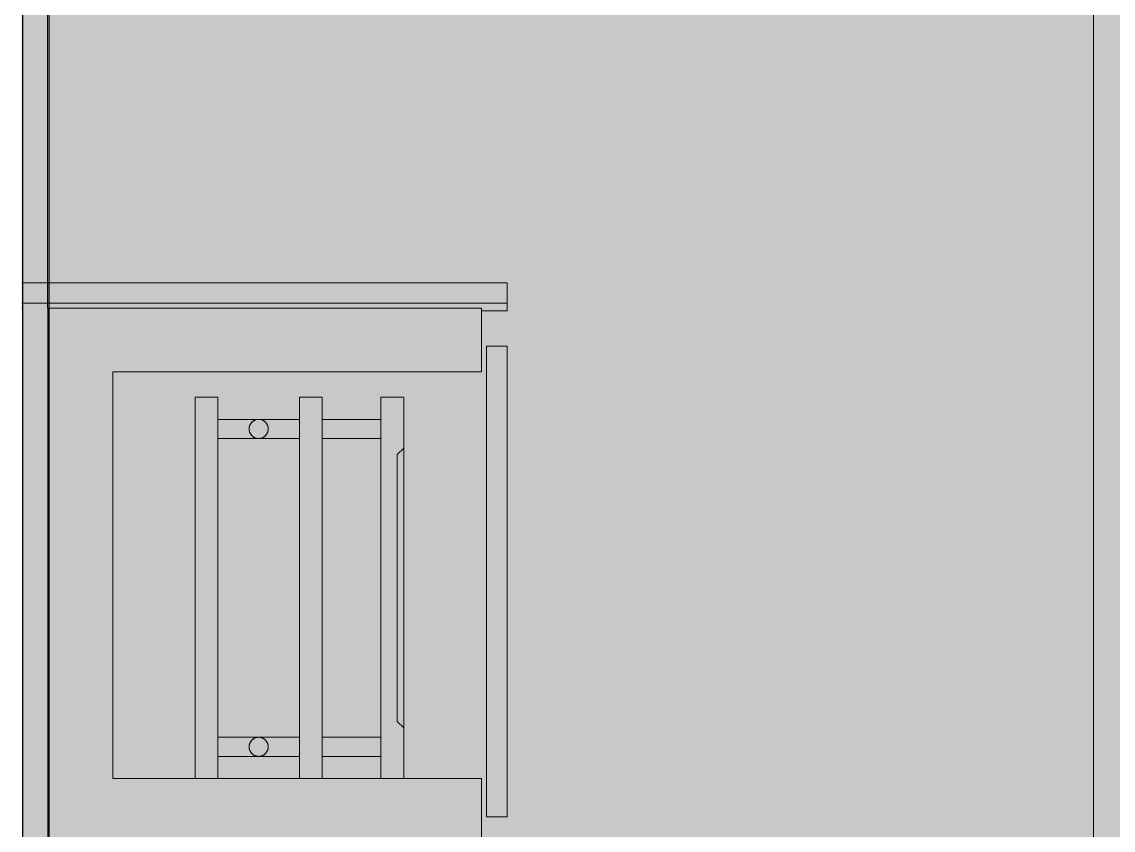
# Model space of a CAD drawing. Header units: millimetres. Extents: x 98018 to 155899, y -1987 to 21700.
# Drawn here: x 123672 to 124530, y 4289 to 4925 of the extents above; entities that cross this region are included whole.
import ezdxf

# ---------------------------------------------------------------- set-up
doc = ezdxf.new("R2010")
doc.units = ezdxf.units.MM
for name, color, linetype, lineweight, true_color in [('A-WALL-5', 7, 'Continuous', 30, 0x3c3c3c), ('A-WALL-FNSH-3', 7, 'Continuous', 30, 0x3c3c3c), ('I-WALL-1', 7, 'Continuous', 9, 0x787878)]:
    doc.layers.add(name, color=color, linetype=linetype, lineweight=lineweight, true_color=true_color)
for name, color, linetype, lineweight in [('A-WALL-PATT', 7, 'Continuous', 9), ('I-WALL', 7, 'Continuous', 9), ('M-EQPM', 7, 'Continuous', 9), ('Знаки', 7, 'Continuous', 9), ('Знаки-1', 7, 'Continuous', 18)]:
    doc.layers.add(name, color=color, linetype=linetype, lineweight=lineweight)
doc.layers.add('M-EQPM-1', color=7, linetype='Continuous', lineweight=9, true_color=0xe6e6e6, transparency=0.7)

# ---------------------------------------------------------------- blocks, each defined once
blk = doc.blocks.new('radiator_prado_classic_z_tip_30_po exemplyaru - Classic Z Тип 30-300-31189091-Развертка 2_49-2')
at = {"layer": 'M-EQPM-1'}
for points in [[(-20996.3, 4330), (-20996.3, 4630), (-21014.3, 4630), (-21014.3, 4330)], [(-20932.3, 4330), (-20914.3, 4330), (-20914.54, 4630), (-20932.3, 4630), (-20932.3, 4347.44)], [(-20868.3, 4330), (-20850.3, 4330), (-20850.3, 4370), (-20855.3, 4375), (-20855.3, 4585), (-20850.3, 4590), (-20850.3, 4630), (-20868.3, 4630), (-20868.3, 4345.79)], [(-20958.94, 4599.77), (-20958.49, 4600.33), (-20958.89, 4599.84)], [(-20957.07, 4603.03), (-20957.06, 4603.06), (-20957.07, 4603.04)], [(-20850.3, 4370), (-20850.3, 4590), (-20855.3, 4585), (-20855.3, 4375)], [(-20958.94, 4349.77), (-20958.49, 4350.33), (-20958.89, 4349.84)], [(-20957.07, 4353.03), (-20957.06, 4353.06), (-20957.06, 4353.06)]]:
    blk.add_hatch(color=256, dxfattribs=at).paths.add_polyline_path(points)
h = blk.add_hatch(color=256, dxfattribs=at)
h.paths.add_polyline_path([(-20964.3, 4612.5), (-20961.45, 4611.94), (-20959, 4610.3), (-20957.72, 4608.56), (-20957.03, 4606.78), (-20956.8, 4605), (-20932.3, 4605), (-20932.3, 4612.5), (-20962.86, 4612.5)])
h.paths.add_polyline_path([(-20970.79, 4608.75), (-20970.11, 4609.67), (-20970.79, 4608.76)])
h.paths.add_polyline_path([(-20971.53, 4606.97), (-20971.53, 4607), (-20971.53, 4606.98)])
h.paths.add_polyline_path([(-20996.3, 4605), (-20956.8, 4605), (-20957.35, 4607.65), (-20958.29, 4609.38), (-20959.66, 4610.81), (-20961.45, 4611.87), (-20963.24, 4612.36), (-20966.24, 4612.5), (-20996.3, 4612.24), (-20996.3, 4606.78)])
h.paths.add_polyline_path([(-20900, 4605), (-20868.3, 4605), (-20868.3, 4612.5), (-20914.3, 4612.24), (-20914.3, 4605)])
h = blk.add_hatch(color=256, dxfattribs=at)
h.paths.add_polyline_path([(-20957.07, 4606.97), (-20957.34, 4607.65), (-20957.07, 4606.98)])
h.paths.add_polyline_path([(-20957.81, 4608.75), (-20958.27, 4609.38), (-20957.81, 4608.76)])
h = blk.add_hatch(color=256, dxfattribs=at)
h.paths.add_polyline_path([(-20964.3, 4597.5), (-20932.3, 4597.76), (-20932.3, 4605), (-20956.8, 4605), (-20957.34, 4602.35), (-20958.49, 4600.33), (-20959.83, 4599.02), (-20960.88, 4598.37), (-20962.56, 4597.73), (-20962.86, 4597.64)])
h.paths.add_polyline_path([(-20996.3, 4597.5), (-20962.36, 4597.79), (-20960.37, 4598.64), (-20958.51, 4600.33), (-20957.72, 4601.44), (-20957.06, 4603.12), (-20957.07, 4605), (-20996.3, 4605), (-20996.3, 4597.64)])
h.paths.add_polyline_path([(-20868.3, 4597.5), (-20868.3, 4605), (-20914.3, 4605), (-20914.3, 4597.5), (-20885.05, 4597.5)])
h.paths.add_polyline_path([(-20971.53, 4603.03), (-20971.64, 4603.81), (-20971.54, 4603.06)])
h.paths.add_polyline_path([(-20969.66, 4599.77), (-20970.33, 4600.62), (-20969.71, 4599.84)])
h = blk.add_hatch(color=256, dxfattribs=at)
h.paths.add_polyline_path([(-20885.05, 4355), (-20868.3, 4355), (-20868.3, 4362.5), (-20914.3, 4362.24), (-20914.3, 4355), (-20900, 4355)])
h.paths.add_polyline_path([(-20970.79, 4358.75), (-20970.11, 4359.67), (-20970.79, 4358.76)])
h.paths.add_polyline_path([(-20971.53, 4356.97), (-20971.53, 4357), (-20971.53, 4356.98)])
h.paths.add_polyline_path([(-20957.8, 4355), (-20932.3, 4355), (-20932.3, 4362.5), (-20996.3, 4362.24), (-20996.3, 4355), (-20958.79, 4355)])
h = blk.add_hatch(color=256, dxfattribs=at)
h.paths.add_polyline_path([(-20957.07, 4356.97), (-20957.34, 4357.65), (-20957.07, 4356.98)])
h.paths.add_polyline_path([(-20957.81, 4358.75), (-20958.27, 4359.38), (-20957.81, 4358.76)])
h = blk.add_hatch(color=256, dxfattribs=at)
h.paths.add_polyline_path([(-20957.81, 4351.25), (-20958.49, 4350.33), (-20957.81, 4351.24)])
h.paths.add_polyline_path([(-20957.07, 4353.03), (-20957.34, 4352.35), (-20957.07, 4353.02)])
h.paths.add_polyline_path([(-20996.3, 4347.5), (-20932.3, 4347.76), (-20932.3, 4355), (-20996.3, 4355), (-20996.3, 4347.64)])
h.paths.add_polyline_path([(-20885.05, 4347.5), (-20868.3, 4347.76), (-20868.3, 4355), (-20914.3, 4355), (-20914.3, 4347.5), (-20900, 4347.5)])
h.paths.add_polyline_path([(-20969.66, 4349.77), (-20970.33, 4350.62), (-20969.71, 4349.84)])
at = {"layer": 'M-EQPM'}
for p, q in [((-21014.3, 4330), (-21014.3, 4630)), ((-21014.3, 4630), (-20996.3, 4630)), ((-20996.3, 4630), (-21014.3, 4630)), ((-21014.3, 4630), (-21014.3, 4330)), ((-20996.3, 4330), (-20996.3, 4630)), ((-20996.3, 4612.5), (-20996.3, 4630)), ((-20932.3, 4630), (-20914.3, 4630)), ((-20914.3, 4630), (-20932.3, 4630)), ((-20932.3, 4330), (-20932.3, 4630)), ((-20932.3, 4630), (-20932.3, 4612.5)), ((-20914.3, 4330), (-20914.3, 4630)), ((-20914.3, 4612.5), (-20914.3, 4630)), ((-20850.3, 4630), (-20868.3, 4630)), ((-20868.3, 4630), (-20850.3, 4630)), ((-20868.3, 4630), (-20868.3, 4330)), ((-20868.3, 4630), (-20868.3, 4612.5)), ((-20850.3, 4590), (-20850.3, 4630)), ((-20850.3, 4630), (-20850.3, 4330)), ((-20932.3, 4612.5), (-20996.3, 4612.5)), ((-20932.3, 4612.5), (-20996.3, 4612.5)), ((-20996.3, 4612.24), (-20996.3, 4612.5)), ((-20996.3, 4612.5), (-20996.3, 4605)), ((-20996.3, 4605), (-20996.3, 4612.5)), ((-20996.3, 4612.5), (-20996.3, 4605)), ((-20996.3, 4605), (-20996.3, 4612.24)), ((-20996.3, 4606.94), (-20996.3, 4612.24)), ((-20932.3, 4612.5), (-20932.3, 4605)), ((-20932.3, 4610.3), (-20932.3, 4612.5)), ((-20932.3, 4612.5), (-20932.3, 4605)), ((-20932.3, 4605), (-20932.3, 4612.5)), ((-20932.3, 4612.24), (-20932.3, 4606.94)), ((-20932.3, 4605), (-20932.3, 4610.3)), ((-20868.3, 4612.5), (-20914.3, 4612.5)), ((-20868.3, 4612.5), (-20914.3, 4612.5)), ((-20914.3, 4605), (-20914.3, 4612.5)), ((-20914.3, 4612.5), (-20914.3, 4610.3)), ((-20914.3, 4605), (-20914.3, 4612.5)), ((-20914.3, 4612.5), (-20914.3, 4605)), ((-20914.3, 4606.94), (-20914.3, 4612.24)), ((-20914.3, 4610.3), (-20914.3, 4605)), ((-20868.3, 4605), (-20868.3, 4612.5)), ((-20868.3, 4612.5), (-20868.3, 4608.75)), ((-20868.3, 4605), (-20868.3, 4612.5)), ((-20868.3, 4612.5), (-20868.3, 4605)), ((-20868.3, 4612.24), (-20868.3, 4606.94)), ((-20868.3, 4608.75), (-20868.3, 4605)), ((-20996.3, 4597.76), (-20996.3, 4606.78)), ((-20996.3, 4597.5), (-20996.3, 4605)), ((-20996.3, 4605), (-20996.3, 4597.5)), ((-20996.3, 4597.5), (-20996.3, 4605)), ((-20996.3, 4605), (-20996.3, 4597.5)), ((-20932.3, 4606.78), (-20932.3, 4597.76)), ((-20932.3, 4605), (-20932.3, 4597.5)), ((-20932.3, 4597.5), (-20932.3, 4605)), ((-20932.3, 4605), (-20932.3, 4597.5)), ((-20932.3, 4597.76), (-20932.3, 4605)), ((-20914.3, 4597.76), (-20914.3, 4606.78)), ((-20914.3, 4597.5), (-20914.3, 4605)), ((-20914.3, 4605), (-20914.3, 4597.5)), ((-20914.3, 4597.5), (-20914.3, 4605)), ((-20914.3, 4605), (-20914.3, 4597.5)), ((-20868.3, 4606.78), (-20868.3, 4597.76)), ((-20868.3, 4597.5), (-20868.3, 4605)), ((-20868.3, 4605), (-20868.3, 4597.5)), ((-20868.3, 4597.5), (-20868.3, 4605)), ((-20868.3, 4605), (-20868.3, 4597.5)), ((-20996.3, 4597.5), (-20932.3, 4597.5)), ((-20996.3, 4597.5), (-20932.3, 4597.5)), ((-20996.3, 4362.7), (-20996.3, 4597.5)), ((-20932.3, 4597.5), (-20932.3, 4597.76)), ((-20932.3, 4597.5), (-20932.3, 4362.7)), ((-20914.3, 4597.5), (-20868.3, 4597.5)), ((-20914.3, 4597.5), (-20868.3, 4597.5)), ((-20914.3, 4362.7), (-20914.3, 4597.5)), ((-20868.3, 4597.5), (-20868.3, 4362.7)), ((-20850.3, 4590), (-20855.3, 4585)), ((-20850.3, 4590), (-20855.3, 4585)), ((-20850.3, 4590), (-20855.3, 4585)), ((-20850.3, 4590), (-20855.3, 4585)), ((-20850.3, 4590), (-20855.3, 4585)), ((-20850.3, 4590), (-20855.3, 4585)), ((-20850.3, 4590), (-20855.3, 4585)), ((-20850.3, 4590), (-20855.3, 4585)), ((-20850.3, 4590), (-20855.3, 4585)), ((-20850.3, 4590), (-20855.3, 4585)), ((-20850.3, 4590), (-20855.3, 4585)), ((-20850.3, 4590), (-20855.3, 4585)), ((-20850.3, 4590), (-20855.3, 4585)), ((-20850.3, 4590), (-20855.3, 4585)), ((-20850.3, 4590), (-20855.3, 4585)), ((-20850.3, 4590), (-20855.3, 4585)), ((-20850.3, 4590), (-20855.3, 4585)), ((-20850.3, 4590), (-20855.3, 4585)), ((-20850.3, 4590), (-20855.3, 4585)), ((-20850.3, 4590), (-20855.3, 4585)), ((-20850.3, 4590), (-20855.3, 4585)), ((-20850.3, 4590), (-20855.3, 4585)), ((-20850.3, 4590), (-20855.3, 4585)), ((-20850.3, 4590), (-20855.3, 4585)), ((-20850.3, 4590), (-20855.3, 4585)), ((-20850.3, 4590), (-20855.3, 4585)), ((-20850.3, 4590), (-20855.3, 4585)), ((-20850.3, 4590), (-20855.3, 4585)), ((-20850.3, 4590), (-20855.3, 4585)), ((-20850.3, 4590), (-20855.3, 4585)), ((-20850.3, 4590), (-20855.3, 4585)), ((-20850.3, 4590), (-20855.3, 4585)), ((-20855.3, 4375), (-20855.3, 4585)), ((-20855.3, 4585), (-20855.3, 4375)), ((-20855.3, 4375), (-20855.3, 4585)), ((-20855.3, 4585), (-20855.3, 4375)), ((-20855.3, 4375), (-20855.3, 4585)), ((-20855.3, 4585), (-20855.3, 4375)), ((-20855.3, 4375), (-20855.3, 4585)), ((-20855.3, 4585), (-20855.3, 4375)), ((-20855.3, 4375), (-20855.3, 4585)), ((-20855.3, 4585), (-20855.3, 4375)), ((-20855.3, 4375), (-20855.3, 4585)), ((-20855.3, 4585), (-20855.3, 4375)), ((-20855.3, 4375), (-20855.3, 4585)), ((-20855.3, 4585), (-20855.3, 4375)), ((-20855.3, 4375), (-20855.3, 4585)), ((-20855.3, 4585), (-20855.3, 4375)), ((-20855.3, 4375), (-20855.3, 4585)), ((-20855.3, 4585), (-20855.3, 4375)), ((-20855.3, 4375), (-20855.3, 4585)), ((-20855.3, 4585), (-20855.3, 4375)), ((-20855.3, 4375), (-20855.3, 4585)), ((-20855.3, 4585), (-20855.3, 4375)), ((-20855.3, 4375), (-20855.3, 4585)), ((-20855.3, 4585), (-20855.3, 4375)), ((-20855.3, 4375), (-20855.3, 4585)), ((-20855.3, 4585), (-20855.3, 4375)), ((-20855.3, 4375), (-20855.3, 4585)), ((-20855.3, 4585), (-20855.3, 4375)), ((-20855.3, 4375), (-20855.3, 4585)), ((-20855.3, 4585), (-20855.3, 4375)), ((-20855.3, 4375), (-20855.3, 4585)), ((-20855.3, 4585), (-20855.3, 4375)), ((-20850.3, 4370), (-20850.3, 4590)), ((-20850.3, 4590), (-20850.3, 4370)), ((-20850.3, 4370), (-20850.3, 4590)), ((-20850.3, 4590), (-20850.3, 4370)), ((-20850.3, 4370), (-20850.3, 4590)), ((-20850.3, 4590), (-20850.3, 4370)), ((-20850.3, 4370), (-20850.3, 4590)), ((-20850.3, 4590), (-20850.3, 4370)), ((-20850.3, 4370), (-20850.3, 4590)), ((-20850.3, 4590), (-20850.3, 4370)), ((-20850.3, 4370), (-20850.3, 4590)), ((-20850.3, 4590), (-20850.3, 4370)), ((-20850.3, 4370), (-20850.3, 4590)), ((-20850.3, 4590), (-20850.3, 4370)), ((-20850.3, 4370), (-20850.3, 4590)), ((-20850.3, 4590), (-20850.3, 4370)), ((-20850.3, 4370), (-20850.3, 4590)), ((-20850.3, 4370), (-20850.3, 4590)), ((-20850.3, 4590), (-20850.3, 4370)), ((-20850.3, 4370), (-20850.3, 4590)), ((-20850.3, 4590), (-20850.3, 4370)), ((-20850.3, 4370), (-20850.3, 4590)), ((-20850.3, 4590), (-20850.3, 4370)), ((-20850.3, 4370), (-20850.3, 4590)), ((-20850.3, 4590), (-20850.3, 4370)), ((-20850.3, 4370), (-20850.3, 4590)), ((-20850.3, 4590), (-20850.3, 4370)), ((-20850.3, 4370), (-20850.3, 4590)), ((-20850.3, 4590), (-20850.3, 4370)), ((-20850.3, 4370), (-20850.3, 4590)), ((-20850.3, 4590), (-20850.3, 4370)), ((-20850.3, 4370), (-20850.3, 4590)), ((-20850.3, 4590), (-20850.3, 4370)), ((-20855.3, 4375), (-20850.3, 4370)), ((-20850.3, 4370), (-20855.3, 4375)), ((-20855.3, 4375), (-20850.3, 4370)), ((-20850.3, 4370), (-20855.3, 4375)), ((-20855.3, 4375), (-20850.3, 4370)), ((-20850.3, 4370), (-20855.3, 4375)), ((-20855.3, 4375), (-20850.3, 4370)), ((-20850.3, 4370), (-20855.3, 4375)), ((-20855.3, 4375), (-20850.3, 4370)), ((-20850.3, 4370), (-20855.3, 4375)), ((-20855.3, 4375), (-20850.3, 4370)), ((-20850.3, 4370), (-20855.3, 4375)), ((-20855.3, 4375), (-20850.3, 4370)), ((-20850.3, 4370), (-20855.3, 4375)), ((-20855.3, 4375), (-20850.3, 4370)), ((-20850.3, 4370), (-20855.3, 4375)), ((-20855.3, 4375), (-20850.3, 4370)), ((-20850.3, 4370), (-20855.3, 4375)), ((-20855.3, 4375), (-20850.3, 4370)), ((-20850.3, 4370), (-20855.3, 4375)), ((-20855.3, 4375), (-20850.3, 4370)), ((-20850.3, 4370), (-20855.3, 4375)), ((-20855.3, 4375), (-20850.3, 4370)), ((-20850.3, 4370), (-20855.3, 4375)), ((-20855.3, 4375), (-20850.3, 4370)), ((-20850.3, 4370), (-20855.3, 4375)), ((-20855.3, 4375), (-20850.3, 4370)), ((-20850.3, 4370), (-20855.3, 4375)), ((-20855.3, 4375), (-20850.3, 4370)), ((-20850.3, 4370), (-20855.3, 4375)), ((-20855.3, 4375), (-20850.3, 4370)), ((-20850.3, 4370), (-20855.3, 4375)), ((-20850.3, 4330), (-20850.3, 4370)), ((-20932.3, 4362.5), (-20996.3, 4362.5)), ((-20932.3, 4362.5), (-20996.3, 4362.5)), ((-20996.3, 4355), (-20996.3, 4362.5)), ((-20996.3, 4362.5), (-20996.3, 4360.3)), ((-20996.3, 4355), (-20996.3, 4362.5)), ((-20996.3, 4362.5), (-20996.3, 4355)), ((-20996.3, 4347.76), (-20996.3, 4362.24)), ((-20996.3, 4360.3), (-20996.3, 4355)), ((-20932.3, 4362.5), (-20932.3, 4362.24)), ((-20932.3, 4358.75), (-20932.3, 4362.5)), ((-20932.3, 4362.5), (-20932.3, 4355)), ((-20932.3, 4361.5), (-20932.3, 4362.5)), ((-20932.3, 4362.24), (-20932.3, 4361.5)), ((-20932.3, 4362.24), (-20932.3, 4347.76)), ((-20932.3, 4361.5), (-20932.3, 4360.3)), ((-20932.3, 4360.3), (-20932.3, 4361.5)), ((-20932.3, 4360.3), (-20932.3, 4358.75)), ((-20932.3, 4355), (-20932.3, 4360.3)), ((-20932.3, 4358.75), (-20932.3, 4355)), ((-20932.3, 4355), (-20932.3, 4358.75)), ((-20868.3, 4362.5), (-20914.3, 4362.5)), ((-20868.3, 4362.5), (-20914.3, 4362.5)), ((-20914.3, 4355), (-20914.3, 4362.5)), ((-20914.3, 4362.5), (-20914.3, 4358.75)), ((-20914.3, 4355), (-20914.3, 4362.5)), ((-20914.3, 4362.5), (-20914.3, 4361.5)), ((-20914.3, 4347.76), (-20914.3, 4362.24)), ((-20914.3, 4361.5), (-20914.3, 4360.3)), ((-20914.3, 4360.3), (-20914.3, 4356.94)), ((-20914.3, 4358.75), (-20914.3, 4355)), ((-20868.3, 4361.5), (-20868.3, 4362.5)), ((-20868.3, 4362.5), (-20868.3, 4355)), ((-20868.3, 4355), (-20868.3, 4362.5)), ((-20868.3, 4362.5), (-20868.3, 4355)), ((-20868.3, 4362.24), (-20868.3, 4347.76)), ((-20868.3, 4355), (-20868.3, 4361.5)), ((-20996.3, 4353.06), (-20996.3, 4355)), ((-20996.3, 4355), (-20996.3, 4347.5)), ((-20996.3, 4347.5), (-20996.3, 4355)), ((-20996.3, 4355), (-20996.3, 4353.06)), ((-20996.3, 4351.25), (-20996.3, 4353.06)), ((-20996.3, 4353.06), (-20996.3, 4351.25)), ((-20996.3, 4349.7), (-20996.3, 4351.25)), ((-20996.3, 4351.25), (-20996.3, 4348.5)), ((-20932.3, 4355), (-20932.3, 4347.5)), ((-20932.3, 4348.5), (-20932.3, 4355)), ((-20932.3, 4355), (-20932.3, 4347.5)), ((-20932.3, 4347.5), (-20932.3, 4355)), ((-20914.3, 4356.94), (-20914.3, 4355)), ((-20914.3, 4351.25), (-20914.3, 4355)), ((-20914.3, 4355), (-20914.3, 4353.06)), ((-20914.3, 4347.5), (-20914.3, 4355)), ((-20914.3, 4355), (-20914.3, 4347.5)), ((-20914.3, 4353.06), (-20914.3, 4348.5)), ((-20914.3, 4347.5), (-20914.3, 4351.25)), ((-20868.3, 4351.25), (-20868.3, 4355)), ((-20868.3, 4355), (-20868.3, 4353.06)), ((-20868.3, 4347.5), (-20868.3, 4355)), ((-20868.3, 4355), (-20868.3, 4347.5)), ((-20868.3, 4353.06), (-20868.3, 4351.25)), ((-20868.3, 4347.5), (-20868.3, 4351.25)), ((-20868.3, 4351.25), (-20868.3, 4349.7)), ((-20996.3, 4348.5), (-20996.3, 4349.7)), ((-20996.3, 4347.76), (-20996.3, 4348.5)), ((-20996.3, 4348.5), (-20996.3, 4347.5)), ((-20996.3, 4347.5), (-20996.3, 4347.76)), ((-20996.3, 4347.5), (-20932.3, 4347.5)), ((-20996.3, 4347.5), (-20932.3, 4347.5)), ((-20996.3, 4330), (-20996.3, 4347.44)), ((-20932.3, 4347.5), (-20932.3, 4348.5)), ((-20932.3, 4347.44), (-20932.3, 4330)), ((-20914.3, 4348.5), (-20914.3, 4347.5)), ((-20914.3, 4347.5), (-20868.3, 4347.5)), ((-20914.3, 4347.5), (-20868.3, 4347.5)), ((-20914.3, 4330), (-20914.3, 4347.44)), ((-20868.3, 4349.7), (-20868.3, 4347.76)), ((-20868.3, 4347.76), (-20868.3, 4347.5)), ((-20868.3, 4347.44), (-20868.3, 4330)), ((-21014.3, 4330), (-20996.3, 4330)), ((-20996.3, 4330), (-21014.3, 4330)), ((-20932.3, 4330), (-20914.3, 4330)), ((-20914.3, 4330), (-20932.3, 4330)), ((-20850.3, 4330), (-20868.3, 4330)), ((-20868.3, 4330), (-20850.3, 4330))]:
    blk.add_line(p, q, dxfattribs=at)
for centre, start, end in [((-20964.3, 4605), 0, 180), ((-20964.3, 4605), 150, 164.49794), ((-20964.3, 4605), 136.37895, 149.93487), ((-20964.3, 4605), 121.69476, 135), ((-20964.3, 4605), 117.26107, 120), ((-20964.3, 4605), 107.50829, 117.26107), ((-20964.3, 4605), 72.49171, 107.50829), ((-20964.3, 4605), 62.73893, 72.49171), ((-20964.3, 4605), 60, 62.73893), ((-20964.3, 4605), 45, 58.30524), ((-20964.3, 4605), 30.06513, 43.62105), ((-20964.3, 4605), 15.50206, 30), ((-20964.3, 4605), 165, 180), ((-20964.3, 4605), 180, 195), ((-20964.3, 4605), 180, 0), ((-20964.3, 4605), 195.50206, 210), ((-20964.3, 4605), 210.06513, 223.62105), ((-20964.3, 4605), 225, 238.30524), ((-20964.3, 4605), 301.69476, 315), ((-20964.3, 4605), 316.37895, 329.93487), ((-20964.3, 4605), 330, 344.49794), ((-20964.3, 4605), 13.72193, 15), ((-20964.3, 4605), 345, 0), ((-20964.3, 4605), 0, 13.72193), ((-20964.3, 4605), 240, 242.73893), ((-20964.3, 4605), 242.73893, 252.49171), ((-20964.3, 4605), 252.49171, 287.50829), ((-20964.3, 4605), 287.50829, 297.26107), ((-20964.3, 4605), 297.26107, 300), ((-20964.3, 4355), 0, 180), ((-20964.3, 4355), 150, 164.49794), ((-20964.3, 4355), 136.37895, 149.93487), ((-20964.3, 4355), 121.68165, 135), ((-20964.3, 4355), 117.28226, 120), ((-20964.3, 4355), 107.49554, 117.28226), ((-20964.3, 4355), 105.00484, 107.49554), ((-20964.3, 4355), 90.00451, 103.42927), ((-20964.3, 4355), 75.00451, 90), ((-20964.3, 4355), 72.47896, 75), ((-20964.3, 4355), 62.76012, 72.47896), ((-20964.3, 4355), 60.00484, 62.76012), ((-20964.3, 4355), 45.00563, 58.29213), ((-20964.3, 4355), 30.06513, 45), ((-20964.3, 4355), 15.50206, 30), ((-20964.3, 4355), 165, 195), ((-20964.3, 4355), 180, 0), ((-20964.3, 4355), 195.50206, 210), ((-20964.3, 4355), 210.06513, 223.62105), ((-20964.3, 4355), 315, 329.93487), ((-20964.3, 4355), 330, 344.49794), ((-20964.3, 4355), 345, 15), ((-20964.3, 4355), 225, 238.31835), ((-20964.3, 4355), 240, 242.71774), ((-20964.3, 4355), 242.71774, 252.50446), ((-20964.3, 4355), 252.50446, 254.99516), ((-20964.3, 4355), 256.57073, 269.99549), ((-20964.3, 4355), 270, 284.99549), ((-20964.3, 4355), 285, 287.52104), ((-20964.3, 4355), 287.52104, 297.23988), ((-20964.3, 4355), 297.23988, 299.99516), ((-20964.3, 4355), 301.70787, 314.99437)]:
    blk.add_arc(centre, 7.5, start, end, dxfattribs=at)
for points, knots in [([(-20971.8, 4605), (-20971.79, 4605.35), (-20971.75, 4605.86), (-20971.64, 4606.52), (-20971.53, 4607), (-20971.39, 4607.47), (-20971.21, 4607.92), (-20971.01, 4608.35), (-20970.87, 4608.62), (-20970.79, 4608.76)], [0, 0, 0, 0, 0.0714286, 0.1071429, 0.1428571, 0.1785714, 0.2142857, 0.25, 0.2857143, 0.2857143, 0.2857143, 0.2857143]), ([(-20969.74, 4610.16), (-20969.65, 4610.26), (-20969.45, 4610.46), (-20969.04, 4610.82), (-20968.61, 4611.14), (-20968.18, 4611.43), (-20967.73, 4611.68), (-20966.93, 4612.06), (-20965.74, 4612.41), (-20964.78, 4612.5), (-20964.3, 4612.5)], [0.4285714, 0.4285714, 0.4285714, 0.4285714, 0.4642857, 0.5, 0.5714286, 0.6071429, 0.6428571, 0.7142857, 0.8571429, 1, 1, 1, 1]), ([(-20969.58, 4610.32), (-20969.54, 4610.37), (-20969.39, 4610.51), (-20969.13, 4610.74), (-20968.91, 4610.92), (-20968.79, 4611.01)], [0.44802074, 0.44802074, 0.44802074, 0.44802074, 0.46428571, 0.5, 0.54036514, 0.54036514, 0.54036514, 0.54036514]), ([(-20968.5, 4611.21), (-20968.39, 4611.28), (-20968.17, 4611.43), (-20967.73, 4611.68), (-20967.38, 4611.84), (-20967.15, 4611.94)], [0.5714286, 0.5714286, 0.5714286, 0.5714286, 0.6071429, 0.6428571, 0.7142857, 0.7142857, 0.7142857, 0.7142857]), ([(-20964.3, 4612.5), (-20963.82, 4612.5), (-20962.86, 4612.41), (-20961.67, 4612.06), (-20960.87, 4611.68), (-20960.42, 4611.43), (-20960.1, 4611.21), (-20959.77, 4610.98), (-20959.46, 4610.73), (-20959.15, 4610.46), (-20958.95, 4610.26), (-20958.86, 4610.16)], [0, 0, 0, 0, 0.1428571, 0.2857143, 0.3571429, 0.3928571, 0.4285714, 0.4642857, 0.5, 0.5357143, 0.5714286, 0.5714286, 0.5714286, 0.5714286]), ([(-20961.45, 4611.94), (-20961.22, 4611.84), (-20960.87, 4611.68), (-20960.43, 4611.43), (-20960.21, 4611.28), (-20960.1, 4611.21)], [0.2857143, 0.2857143, 0.2857143, 0.2857143, 0.3571429, 0.3928571, 0.4285714, 0.4285714, 0.4285714, 0.4285714]), ([(-20960.1, 4611.21), (-20959.99, 4611.14), (-20959.77, 4610.98), (-20959.46, 4610.73), (-20959.21, 4610.51), (-20959.06, 4610.37), (-20959.02, 4610.32)], [0.4285714, 0.4285714, 0.4285714, 0.4285714, 0.4642857, 0.5, 0.5357143, 0.5519793, 0.5519793, 0.5519793, 0.5519793]), ([(-20971.8, 4605), (-20971.8, 4605.35), (-20971.76, 4605.86), (-20971.65, 4606.52), (-20971.57, 4606.84), (-20971.53, 4607)], [0, 0, 0, 0, 0.0714286, 0.1071429, 0.1428571, 0.1428571, 0.1428571, 0.1428571]), ([(-20971.53, 4603), (-20971.57, 4603.16), (-20971.65, 4603.48), (-20971.76, 4604.14), (-20971.8, 4604.65), (-20971.8, 4605)], [0.8571429, 0.8571429, 0.8571429, 0.8571429, 0.8928571, 0.9285714, 1, 1, 1, 1]), ([(-20971.53, 4603), (-20971.57, 4603.16), (-20971.64, 4603.48), (-20971.75, 4604.14), (-20971.79, 4604.65), (-20971.8, 4605)], [0.8571429, 0.8571429, 0.8571429, 0.8571429, 0.8928571, 0.9285714, 1, 1, 1, 1]), ([(-20964.3, 4597.5), (-20964.78, 4597.5), (-20965.74, 4597.59), (-20966.93, 4597.94), (-20967.73, 4598.32), (-20968.18, 4598.57), (-20968.5, 4598.79), (-20968.83, 4599.02), (-20969.14, 4599.27), (-20969.45, 4599.54), (-20969.65, 4599.74), (-20969.74, 4599.84)], [0, 0, 0, 0, 0.1428571, 0.2857143, 0.3571429, 0.3928571, 0.4285714, 0.4642857, 0.5, 0.5357143, 0.5714286, 0.5714286, 0.5714286, 0.5714286]), ([(-20968.5, 4598.79), (-20968.61, 4598.86), (-20968.83, 4599.02), (-20969.14, 4599.27), (-20969.39, 4599.49), (-20969.54, 4599.63), (-20969.58, 4599.68)], [0.4285714, 0.4285714, 0.4285714, 0.4285714, 0.4642857, 0.5, 0.5357143, 0.5519793, 0.5519793, 0.5519793, 0.5519793]), ([(-20958.86, 4599.84), (-20958.95, 4599.74), (-20959.15, 4599.54), (-20959.56, 4599.18), (-20959.99, 4598.86), (-20960.42, 4598.57), (-20960.87, 4598.32), (-20961.67, 4597.94), (-20962.86, 4597.59), (-20963.82, 4597.5), (-20964.3, 4597.5)], [0.4285714, 0.4285714, 0.4285714, 0.4285714, 0.4642857, 0.5, 0.5714286, 0.6071429, 0.6428571, 0.7142857, 0.8571429, 1, 1, 1, 1]), ([(-20959.02, 4599.68), (-20959.06, 4599.63), (-20959.21, 4599.49), (-20959.47, 4599.26), (-20959.69, 4599.08), (-20959.81, 4598.99)], [0.44802074, 0.44802074, 0.44802074, 0.44802074, 0.46428571, 0.5, 0.54036514, 0.54036514, 0.54036514, 0.54036514]), ([(-20956.8, 4605), (-20956.8, 4604.65), (-20956.84, 4604.14), (-20956.95, 4603.48), (-20957.03, 4603.16), (-20957.07, 4603)], [0, 0, 0, 0, 0.0714286, 0.1071429, 0.1428571, 0.1428571, 0.1428571, 0.1428571]), ([(-20956.8, 4605), (-20956.81, 4604.65), (-20956.85, 4604.14), (-20956.96, 4603.48), (-20957.03, 4603.16), (-20957.07, 4603)], [0, 0, 0, 0, 0.0714286, 0.1071429, 0.1428571, 0.1428571, 0.1428571, 0.1428571]), ([(-20957.02, 4606.79), (-20956.99, 4606.7), (-20956.94, 4606.45), (-20956.84, 4605.86), (-20956.8, 4605.35), (-20956.8, 4605)], [0.8732303, 0.8732303, 0.8732303, 0.8732303, 0.8928571, 0.9285714, 1, 1, 1, 1]), ([(-20957.02, 4606.79), (-20957, 4606.7), (-20956.94, 4606.45), (-20956.85, 4605.86), (-20956.81, 4605.35), (-20956.8, 4605)], [0.8732677, 0.8732677, 0.8732677, 0.8732677, 0.8928571, 0.9285714, 1, 1, 1, 1]), ([(-20967.15, 4598.06), (-20967.38, 4598.16), (-20967.73, 4598.32), (-20968.17, 4598.57), (-20968.39, 4598.72), (-20968.5, 4598.79)], [0.2857143, 0.2857143, 0.2857143, 0.2857143, 0.3571429, 0.3928571, 0.4285714, 0.4285714, 0.4285714, 0.4285714]), ([(-20960.1, 4598.79), (-20960.21, 4598.72), (-20960.43, 4598.57), (-20960.87, 4598.32), (-20961.22, 4598.16), (-20961.45, 4598.06)], [0.5714286, 0.5714286, 0.5714286, 0.5714286, 0.6071429, 0.6428571, 0.7142857, 0.7142857, 0.7142857, 0.7142857]), ([(-20969.74, 4360.16), (-20969.65, 4360.26), (-20969.45, 4360.46), (-20969.04, 4360.82), (-20968.61, 4361.14), (-20968.18, 4361.43), (-20967.73, 4361.68), (-20966.93, 4362.06), (-20965.74, 4362.41), (-20964.78, 4362.5), (-20964.3, 4362.5)], [0.4285714, 0.4285714, 0.4285714, 0.4285714, 0.4642857, 0.5, 0.5714286, 0.6071429, 0.6428571, 0.7142857, 0.8571429, 1, 1, 1, 1]), ([(-20968.83, 4360.98), (-20968.93, 4360.9), (-20969.14, 4360.73), (-20969.39, 4360.51), (-20969.54, 4360.37), (-20969.58, 4360.32)], [0.46428571, 0.46428571, 0.46428571, 0.46428571, 0.5, 0.53571429, 0.55201445, 0.55201445, 0.55201445, 0.55201445]), ([(-20967.15, 4361.94), (-20967.38, 4361.84), (-20967.73, 4361.68), (-20968.18, 4361.43), (-20968.39, 4361.28), (-20968.5, 4361.21)], [0.2857143, 0.2857143, 0.2857143, 0.2857143, 0.3571429, 0.3928571, 0.4285714, 0.4285714, 0.4285714, 0.4285714]), ([(-20964.3, 4362.5), (-20963.82, 4362.5), (-20962.86, 4362.41), (-20961.67, 4362.06), (-20960.87, 4361.68), (-20960.42, 4361.43), (-20960.1, 4361.21), (-20959.77, 4360.98), (-20959.46, 4360.73), (-20959.15, 4360.46), (-20958.95, 4360.26), (-20958.86, 4360.16)], [0, 0, 0, 0, 0.1428571, 0.2857143, 0.3571429, 0.3928571, 0.4285714, 0.4642857, 0.5, 0.5357143, 0.5714286, 0.5714286, 0.5714286, 0.5714286]), ([(-20960.1, 4361.21), (-20960.2, 4361.28), (-20960.42, 4361.43), (-20960.87, 4361.68), (-20961.21, 4361.84), (-20961.45, 4361.94)], [0.5714286, 0.5714286, 0.5714286, 0.5714286, 0.6071429, 0.6428571, 0.7142857, 0.7142857, 0.7142857, 0.7142857]), ([(-20959.02, 4360.32), (-20959.06, 4360.37), (-20959.2, 4360.51), (-20959.56, 4360.82), (-20959.88, 4361.06), (-20960.1, 4361.21)], [0.4479855, 0.4479855, 0.4479855, 0.4479855, 0.4642857, 0.5, 0.5714286, 0.5714286, 0.5714286, 0.5714286]), ([(-20971.53, 4357), (-20971.57, 4356.84), (-20971.64, 4356.52), (-20971.75, 4355.86), (-20971.79, 4355.35), (-20971.8, 4355)], [0.8571429, 0.8571429, 0.8571429, 0.8571429, 0.8928571, 0.9285714, 1, 1, 1, 1]), ([(-20971.8, 4355), (-20971.79, 4355.35), (-20971.75, 4355.86), (-20971.64, 4356.52), (-20971.57, 4356.84), (-20971.53, 4357)], [0, 0, 0, 0, 0.0714286, 0.1071429, 0.1428571, 0.1428571, 0.1428571, 0.1428571]), ([(-20971.8, 4355), (-20971.79, 4354.65), (-20971.75, 4354.14), (-20971.64, 4353.48), (-20971.57, 4353.16), (-20971.53, 4353)], [0, 0, 0, 0, 0.0714286, 0.1071429, 0.1428571, 0.1428571, 0.1428571, 0.1428571]), ([(-20971.53, 4353), (-20971.57, 4353.16), (-20971.64, 4353.48), (-20971.75, 4354.14), (-20971.79, 4354.65), (-20971.8, 4355)], [0.8571429, 0.8571429, 0.8571429, 0.8571429, 0.8928571, 0.9285714, 1, 1, 1, 1]), ([(-20956.8, 4355), (-20956.81, 4355.35), (-20956.84, 4355.86), (-20956.96, 4356.52), (-20957.03, 4356.84), (-20957.07, 4357)], [0, 0, 0, 0, 0.0714286, 0.1071429, 0.1428571, 0.1428571, 0.1428571, 0.1428571]), ([(-20957.07, 4357), (-20957.03, 4356.84), (-20956.96, 4356.52), (-20956.85, 4355.86), (-20956.81, 4355.35), (-20956.8, 4355)], [0.8571429, 0.8571429, 0.8571429, 0.8571429, 0.8928571, 0.9285714, 1, 1, 1, 1]), ([(-20957.07, 4353), (-20957.03, 4353.16), (-20956.96, 4353.48), (-20956.84, 4354.14), (-20956.81, 4354.65), (-20956.8, 4355)], [0.8571429, 0.8571429, 0.8571429, 0.8571429, 0.8928571, 0.9285714, 1, 1, 1, 1]), ([(-20956.8, 4355), (-20956.81, 4354.65), (-20956.85, 4354.14), (-20956.96, 4353.48), (-20957.03, 4353.16), (-20957.07, 4353)], [0, 0, 0, 0, 0.0714286, 0.1071429, 0.1428571, 0.1428571, 0.1428571, 0.1428571]), ([(-20964.3, 4347.5), (-20964.78, 4347.5), (-20965.74, 4347.59), (-20966.93, 4347.94), (-20967.73, 4348.32), (-20968.18, 4348.57), (-20968.5, 4348.79), (-20968.83, 4349.02), (-20969.14, 4349.27), (-20969.45, 4349.54), (-20969.65, 4349.74), (-20969.74, 4349.84)], [0, 0, 0, 0, 0.1428571, 0.2857143, 0.3571429, 0.3928571, 0.4285714, 0.4642857, 0.5, 0.5357143, 0.5714286, 0.5714286, 0.5714286, 0.5714286]), ([(-20969.58, 4349.68), (-20969.54, 4349.63), (-20969.39, 4349.49), (-20969.04, 4349.18), (-20968.72, 4348.94), (-20968.5, 4348.79)], [0.4479855, 0.4479855, 0.4479855, 0.4479855, 0.4642857, 0.5, 0.5714286, 0.5714286, 0.5714286, 0.5714286]), ([(-20968.5, 4348.79), (-20968.39, 4348.71), (-20968.18, 4348.57), (-20967.73, 4348.32), (-20967.38, 4348.16), (-20967.15, 4348.06)], [0.5714286, 0.5714286, 0.5714286, 0.5714286, 0.6071429, 0.6428571, 0.7142857, 0.7142857, 0.7142857, 0.7142857]), ([(-20958.86, 4349.84), (-20958.95, 4349.74), (-20959.15, 4349.54), (-20959.56, 4349.18), (-20959.99, 4348.86), (-20960.42, 4348.57), (-20960.87, 4348.32), (-20961.67, 4347.94), (-20962.86, 4347.59), (-20963.82, 4347.5), (-20964.3, 4347.5)], [0.4285714, 0.4285714, 0.4285714, 0.4285714, 0.4642857, 0.5, 0.5714286, 0.6071429, 0.6428571, 0.7142857, 0.8571429, 1, 1, 1, 1]), ([(-20961.45, 4348.06), (-20961.21, 4348.16), (-20960.87, 4348.32), (-20960.42, 4348.57), (-20960.2, 4348.71), (-20960.1, 4348.79)], [0.2857143, 0.2857143, 0.2857143, 0.2857143, 0.3571429, 0.3928571, 0.4285714, 0.4285714, 0.4285714, 0.4285714]), ([(-20959.77, 4349.02), (-20959.67, 4349.1), (-20959.46, 4349.27), (-20959.2, 4349.49), (-20959.06, 4349.63), (-20959.02, 4349.68)], [0.46428571, 0.46428571, 0.46428571, 0.46428571, 0.5, 0.53571429, 0.55201445, 0.55201445, 0.55201445, 0.55201445])]:
    blk.add_open_spline(points, degree=3, knots=knots, dxfattribs=at)
for points in [[(-20971.53, 4607), (-20971.48, 4607.16), (-20971.39, 4607.47), (-20971.21, 4607.92), (-20971.01, 4608.35), (-20970.87, 4608.62), (-20970.79, 4608.76)], [(-20970.79, 4608.76), (-20970.71, 4608.89), (-20970.56, 4609.15), (-20970.3, 4609.51), (-20970.03, 4609.85), (-20969.84, 4610.06), (-20969.74, 4610.16)], [(-20970.79, 4608.76), (-20970.72, 4608.89), (-20970.56, 4609.15), (-20970.3, 4609.51), (-20970.03, 4609.85), (-20969.84, 4610.06), (-20969.74, 4610.16)], [(-20967.15, 4611.94), (-20966.69, 4612.13), (-20966.22, 4612.27), (-20965.74, 4612.36)], [(-20965.74, 4612.36), (-20965.26, 4612.45), (-20964.78, 4612.5), (-20964.3, 4612.5)], [(-20964.3, 4612.5), (-20963.82, 4612.5), (-20963.34, 4612.45), (-20962.86, 4612.36)], [(-20962.86, 4612.36), (-20962.38, 4612.27), (-20961.91, 4612.13), (-20961.45, 4611.94)], [(-20958.86, 4610.16), (-20958.76, 4610.06), (-20958.57, 4609.85), (-20958.3, 4609.51), (-20958.04, 4609.15), (-20957.89, 4608.89), (-20957.81, 4608.76)], [(-20958.86, 4610.16), (-20958.76, 4610.06), (-20958.57, 4609.85), (-20958.3, 4609.51), (-20958.04, 4609.15), (-20957.88, 4608.89), (-20957.81, 4608.76)], [(-20957.81, 4608.76), (-20957.73, 4608.62), (-20957.59, 4608.35), (-20957.39, 4607.92), (-20957.21, 4607.47), (-20957.12, 4607.16), (-20957.07, 4607)], [(-20957.81, 4608.76), (-20957.73, 4608.62), (-20957.59, 4608.35), (-20957.39, 4607.92), (-20957.21, 4607.47), (-20957.11, 4607.16), (-20957.07, 4607)], [(-20970.79, 4601.24), (-20970.87, 4601.38), (-20971.01, 4601.65), (-20971.21, 4602.08), (-20971.39, 4602.53), (-20971.48, 4602.84), (-20971.53, 4603)], [(-20970.79, 4601.24), (-20970.87, 4601.38), (-20971.01, 4601.65), (-20971.21, 4602.08), (-20971.39, 4602.53), (-20971.49, 4602.84), (-20971.53, 4603)], [(-20969.74, 4599.84), (-20969.84, 4599.94), (-20970.03, 4600.15), (-20970.3, 4600.49), (-20970.56, 4600.85), (-20970.71, 4601.11), (-20970.79, 4601.24)], [(-20969.74, 4599.84), (-20969.84, 4599.94), (-20970.03, 4600.15), (-20970.3, 4600.49), (-20970.56, 4600.85), (-20970.72, 4601.11), (-20970.79, 4601.24)], [(-20957.81, 4601.24), (-20957.89, 4601.11), (-20958.04, 4600.85), (-20958.3, 4600.49), (-20958.57, 4600.15), (-20958.76, 4599.94), (-20958.86, 4599.84)], [(-20957.81, 4601.24), (-20957.88, 4601.11), (-20958.04, 4600.85), (-20958.3, 4600.49), (-20958.57, 4600.15), (-20958.76, 4599.94), (-20958.86, 4599.84)], [(-20957.07, 4603), (-20957.12, 4602.84), (-20957.21, 4602.53), (-20957.39, 4602.08), (-20957.59, 4601.65), (-20957.73, 4601.38), (-20957.81, 4601.24)], [(-20957.07, 4603), (-20957.11, 4602.84), (-20957.21, 4602.53), (-20957.39, 4602.08), (-20957.59, 4601.65), (-20957.73, 4601.38), (-20957.81, 4601.24)], [(-20957.07, 4607), (-20957.05, 4606.93), (-20957.03, 4606.86), (-20957.02, 4606.79)], [(-20957.07, 4607), (-20957.05, 4606.93), (-20957.03, 4606.86), (-20957.02, 4606.79)], [(-20965.74, 4597.64), (-20966.22, 4597.73), (-20966.69, 4597.87), (-20967.15, 4598.06)], [(-20964.3, 4597.5), (-20964.78, 4597.5), (-20965.26, 4597.55), (-20965.74, 4597.64)], [(-20962.86, 4597.64), (-20963.34, 4597.55), (-20963.82, 4597.5), (-20964.3, 4597.5)], [(-20961.45, 4598.06), (-20961.91, 4597.87), (-20962.38, 4597.73), (-20962.86, 4597.64)], [(-20970.79, 4358.76), (-20970.87, 4358.62), (-20971.01, 4358.35), (-20971.21, 4357.92), (-20971.39, 4357.47), (-20971.48, 4357.16), (-20971.53, 4357)], [(-20971.53, 4357), (-20971.49, 4357.16), (-20971.39, 4357.47), (-20971.21, 4357.92), (-20971.01, 4358.35), (-20970.87, 4358.62), (-20970.79, 4358.76)], [(-20969.74, 4360.16), (-20969.84, 4360.06), (-20970.03, 4359.85), (-20970.3, 4359.51), (-20970.56, 4359.15), (-20970.72, 4358.89), (-20970.79, 4358.76)], [(-20970.79, 4358.76), (-20970.72, 4358.89), (-20970.56, 4359.15), (-20970.3, 4359.51), (-20970.03, 4359.85), (-20969.84, 4360.06), (-20969.74, 4360.16)], [(-20965.74, 4362.36), (-20966.22, 4362.27), (-20966.69, 4362.13), (-20967.15, 4361.94)], [(-20964.3, 4362.5), (-20964.78, 4362.5), (-20965.26, 4362.45), (-20965.74, 4362.36)], [(-20962.86, 4362.36), (-20963.34, 4362.45), (-20963.81, 4362.5), (-20964.3, 4362.5)], [(-20961.45, 4361.94), (-20961.91, 4362.13), (-20962.38, 4362.27), (-20962.86, 4362.36)], [(-20957.81, 4358.76), (-20957.88, 4358.89), (-20958.04, 4359.15), (-20958.3, 4359.51), (-20958.57, 4359.85), (-20958.76, 4360.06), (-20958.86, 4360.16)], [(-20958.86, 4360.16), (-20958.76, 4360.06), (-20958.57, 4359.85), (-20958.3, 4359.51), (-20958.04, 4359.15), (-20957.88, 4358.89), (-20957.81, 4358.76)], [(-20957.07, 4357), (-20957.11, 4357.16), (-20957.21, 4357.47), (-20957.39, 4357.92), (-20957.59, 4358.35), (-20957.73, 4358.62), (-20957.81, 4358.76)], [(-20957.81, 4358.76), (-20957.73, 4358.62), (-20957.59, 4358.35), (-20957.39, 4357.92), (-20957.21, 4357.47), (-20957.11, 4357.16), (-20957.07, 4357)], [(-20971.53, 4353), (-20971.48, 4352.84), (-20971.39, 4352.53), (-20971.21, 4352.08), (-20971.01, 4351.65), (-20970.87, 4351.38), (-20970.79, 4351.24)], [(-20970.79, 4351.24), (-20970.87, 4351.38), (-20971.01, 4351.65), (-20971.21, 4352.08), (-20971.39, 4352.53), (-20971.49, 4352.84), (-20971.53, 4353)], [(-20970.79, 4351.24), (-20970.72, 4351.11), (-20970.56, 4350.85), (-20970.3, 4350.49), (-20970.03, 4350.15), (-20969.84, 4349.94), (-20969.74, 4349.84)], [(-20969.74, 4349.84), (-20969.84, 4349.94), (-20970.03, 4350.15), (-20970.3, 4350.49), (-20970.56, 4350.85), (-20970.72, 4351.11), (-20970.79, 4351.24)], [(-20958.86, 4349.84), (-20958.76, 4349.94), (-20958.57, 4350.15), (-20958.3, 4350.49), (-20958.04, 4350.85), (-20957.88, 4351.11), (-20957.81, 4351.24)], [(-20957.81, 4351.24), (-20957.88, 4351.11), (-20958.04, 4350.85), (-20958.3, 4350.49), (-20958.57, 4350.15), (-20958.76, 4349.94), (-20958.86, 4349.84)], [(-20957.81, 4351.24), (-20957.73, 4351.38), (-20957.59, 4351.65), (-20957.39, 4352.08), (-20957.21, 4352.53), (-20957.11, 4352.84), (-20957.07, 4353)], [(-20957.07, 4353), (-20957.11, 4352.84), (-20957.21, 4352.53), (-20957.39, 4352.08), (-20957.59, 4351.65), (-20957.73, 4351.38), (-20957.81, 4351.24)], [(-20967.15, 4348.06), (-20966.69, 4347.87), (-20966.22, 4347.73), (-20965.74, 4347.64)], [(-20965.74, 4347.64), (-20965.26, 4347.55), (-20964.78, 4347.5), (-20964.3, 4347.5)], [(-20964.3, 4347.5), (-20963.81, 4347.5), (-20963.34, 4347.55), (-20962.86, 4347.64)], [(-20962.86, 4347.64), (-20962.38, 4347.73), (-20961.91, 4347.87), (-20961.45, 4348.06)]]:
    blk.add_open_spline(points, degree=3, dxfattribs=at)
blk = doc.blocks.new('Зашивка радиатора_ с перфорацией М1_1 - Зашивка радиатора_ с перфорацией М1_1-31131234-Развертка 2_49-2')
at = {"layer": 'Знаки'}
h = blk.add_hatch(color=256, dxfattribs=at)
h.paths.add_polyline_path([(-21150.51, 4704), (-21150, 4704), (-21150, 4720), (-21150.51, 4720)])
h.paths.add_polyline_path([(-21129, 4704), (-21129, 4720), (-21130, 4720), (-21130, 4704)])
for points in [[(-20796.56, 4704), (-20769.06, 4704), (-20769.06, 4720), (-21129, 4720), (-21129, 4704), (-20900, 4704)], [(-20769.06, 4300), (-20769.06, 4670), (-20785.06, 4670), (-20785.06, 4300)]]:
    blk.add_hatch(color=256, dxfattribs=at).paths.add_polyline_path(points)
at = {"layer": 'Знаки-1'}
for p, q in [((-21129, 4720), (-21150.51, 4720)), ((-21129, 4704), (-21129, 4720)), ((-20769.06, 4720), (-21129, 4720)), ((-21129, 4720), (-21129, 4704)), ((-20769.06, 4704), (-20769.06, 4720)), ((-21150.51, 4704), (-21129, 4704)), ((-21129, 4704), (-20769.06, 4704)), ((-20769.06, 4670), (-20785.06, 4670)), ((-20785.06, 4670), (-20785.06, 4300)), ((-20769.06, 4300), (-20769.06, 4670)), ((-20785.06, 4300), (-20769.06, 4300))]:
    blk.add_line(p, q, dxfattribs=at)
blk = doc.blocks.new('Зашивка без перфорации М3_2_1 - М3_2_13-31189094-Развертка 2_49-2')
at = {"layer": 'Знаки'}
blk.add_hatch(color=256, dxfattribs=at).paths.add_polyline_path([(-20789, 4697.9), (-20769.06, 4697.9), (-20769.06, 4704), (-21129, 4704), (-21129, 4700), (-20789, 4700)])
for p, q in [((-21129, 4700), (-21129, 4704)), ((-20769.06, 4697.9), (-20769.06, 4704)), ((-20769.06, 4697.9), (-20789, 4697.9))]:
    blk.add_line(p, q, dxfattribs=at)
blk = doc.blocks.new('Зашивка_ опоясывающая панель - Зашивка_ опоясывающая панель Т2_1-31135794-Развертка 2_49-2')
at = {"layer": 'Знаки'}
blk.add_hatch(color=256, dxfattribs=at).paths.add_polyline_path([(-20796.56, 4200), (-20789, 4200), (-20789, 4330), (-21079, 4330), (-21079, 4650), (-20789, 4650), (-20789, 4700), (-21129, 4700), (-21129, 4200), (-20900, 4200)])
for p, q in [((-20789, 4700), (-21129, 4700)), ((-20789, 4650), (-20789, 4700)), ((-21079, 4330), (-21079, 4650)), ((-21079, 4650), (-20789, 4650)), ((-21014.3, 4330), (-21079, 4330)), ((-20996.3, 4330), (-21014.3, 4330)), ((-20932.3, 4330), (-20996.3, 4330)), ((-20914.54, 4330), (-20932.3, 4330)), ((-20868.3, 4330), (-20914.3, 4330)), ((-20850.3, 4330), (-20868.3, 4330)), ((-20789, 4330), (-20850.3, 4330)), ((-20789, 4200), (-20789, 4330))]:
    blk.add_line(p, q, dxfattribs=at)

msp = doc.modelspace()

# ---------------------------------------------------------------- hatches: boundary and pattern name
at = {"layer": 'A-WALL-PATT'}
h = msp.add_hatch(color=256, dxfattribs=at)
h.paths.add_polyline_path([(124052.79, 4200), (124052.79, 4250), (124514.26, 4250), (124514.26, 8100), (123693.26, 8100), (123693.26, 4720), (124053.2, 4720), (124053.2, 4697.9), (124033.26, 4697.9), (124033.26, 4650), (123743.26, 4650), (123743.26, 4330), (123807.96, 4330), (123807.96, 4630), (123825.96, 4630), (123825.96, 4612.5), (123889.96, 4612.5), (123889.96, 4630), (123907.96, 4630), (123907.96, 4612.5), (123953.96, 4612.5), (123953.96, 4630), (123971.96, 4630), (123971.96, 4330), (124033.26, 4330), (124033.26, 4200)])
h.paths.add_polyline_path([(124037.2, 4300), (124037.2, 4670), (124053.2, 4670), (124053.2, 4300)])
h.paths.add_polyline_path([(123922.26, 4330), (123953.96, 4330), (123953.96, 4347.5), (123907.96, 4347.44), (123907.96, 4330)])
h.paths.add_polyline_path([(123889.96, 4330), (123889.96, 4347.5), (123825.96, 4347.44), (123825.96, 4330), (123848.73, 4330)])
h.paths.add_polyline_path([(123825.96, 4362.5), (123889.96, 4362.7), (123889.96, 4597.5), (123825.96, 4597.5), (123825.96, 4362.7)])
h.paths.add_polyline_path([(123922.26, 4362.5), (123953.96, 4362.7), (123953.96, 4597.5), (123907.96, 4597.5), (123907.96, 4362.5)])
h = msp.add_hatch(color=256, dxfattribs=at)
h.paths.add_polyline_path([(130811.26, 4200), (130811.26, 7670), (124514.26, 7670), (124514.26, 4250), (130806.26, 4250), (130806.26, 4200)])
h.paths.add_polyline_path([(125038.51, 4950), (124673.19, 4950), (124673.19, 6300), (130673.19, 6300), (130673.19, 4950), (125559.47, 4950)])
at = {"layer": 'I-WALL'}
h = msp.add_hatch(color=256, dxfattribs=at)
h.paths.add_polyline_path([(123672.26, 4700), (123672.26, 4704), (123671.76, 4704), (123671.76, 4700)])
h.paths.add_polyline_path([(123672.26, 4720), (123672.26, 7180), (123671.76, 7180), (123671.76, 4720)])
at = {"layer": 'I-WALL-1'}
h = msp.add_hatch(dxfattribs=at)
h.set_pattern_fill('FP_16', color=256, style=0, pattern_type=2)
h.set_pattern_definition([(0, (144738.3936, 0), (30.48, 7.62), [2.515, -20.345, 2.515, -20.345, -121.92]), (0, (144738.3936, 0), (30.48, 7.62), [-45.72, 2.515, -43.205, 2.515, -20.345, -53.34]), (0, (144738.3936, 0), (30.48, 7.62), [-114.3, 2.515, -12.725, 2.515, -35.585]), (120, (144749.8236, 3.81), (-21.8391136, 22.5864543), [2.515, -20.345, 2.515, -20.345, -121.92]), (120, (144749.8236, 3.81), (-21.8391136, 22.5864543), [-45.72, 2.515, -43.205, 2.515, -20.345, -53.34]), (120, (144749.8236, 3.81), (-21.8391136, 22.5864543), [-114.3, 2.515, -12.725, 2.515, -35.585]), (240, (144753.6336, 19.05), (-8.6408864, -30.2064543), [2.515, -20.345, 2.515, -20.345, -121.92]), (240, (144753.6336, 19.05), (-8.6408864, -30.2064543), [-45.72, 2.515, -43.205, 2.515, -20.345, -53.34]), (240, (144753.6336, 19.05), (-8.6408864, -30.2064543), [-114.3, 2.515, -12.725, 2.515, -35.585])])
h.paths.add_polyline_path([(123692.26, 4200), (123692.26, 8100), (123672.26, 8100), (123672.26, 4200)])

# ---------------------------------------------------------------- linework, layer by layer
at = {"layer": 'A-WALL-5'}
for p, q in [((123672.26, 8100.12), (123672.26, 4200)), ((123692.26, 4700), (123692.26, 8100.12))]:
    msp.add_line(p, q, dxfattribs=at)
at = {"layer": 'A-WALL-FNSH-3'}
for p, q in [((123693.26, 4700), (123692.26, 4700)), ((123692.26, 4700), (123692.26, 4200)), ((123693.26, 4200), (123693.26, 4700))]:
    msp.add_line(p, q, dxfattribs=at)
at = {"layer": 'I-WALL'}
for p, q in [((124514.26, 4250), (124514.26, 8100)), ((123693.26, 7200), (123693.26, 4720)), ((123672.26, 4700), (123671.76, 4700))]:
    msp.add_line(p, q, dxfattribs=at)

# ---------------------------------------------------------------- block references
at = {"layer": 'M-EQPM'}
msp.add_blockref('radiator_prado_classic_z_tip_30_po exemplyaru - Classic Z Тип 30-300-31189091-Развертка 2_49-2', (144822.26, 0), dxfattribs=at)
at = {"layer": 'Знаки'}
for name in ['Зашивка радиатора_ с перфорацией М1_1 - Зашивка радиатора_ с перфорацией М1_1-31131234-Развертка 2_49-2', 'Зашивка без перфорации М3_2_1 - М3_2_13-31189094-Развертка 2_49-2', 'Зашивка_ опоясывающая панель - Зашивка_ опоясывающая панель Т2_1-31135794-Развертка 2_49-2']:
    msp.add_blockref(name, (144822.26, 0), dxfattribs=at)

doc.saveas('drawing.dxf')
